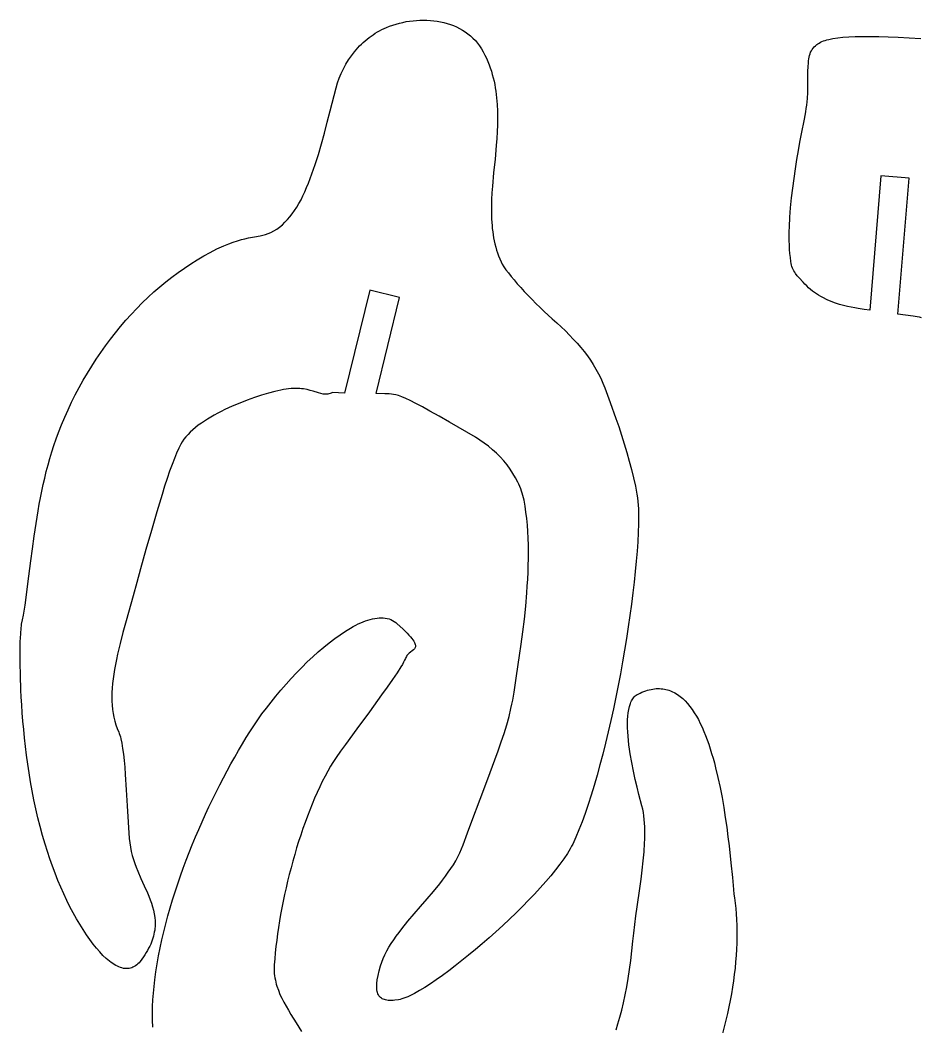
# Model space of a CAD drawing. Extents: x 0 to 754, y 0 to 287.
# Drawn here: x 0 to 95.4, y 156.2 to 263.1 of the extents above; entities that cross this region are included whole.
import ezdxf

# ---------------------------------------------------------------- set-up
doc = ezdxf.new("R2010")
doc.units = 0
doc.layers.get('0').update_dxf_attribs({"color": 1, "linetype": 'CONTINUOUS'})

msp = doc.modelspace()

# ---------------------------------------------------------------- linework, layer by layer
msp.add_lwpolyline([(33.12, 223.53), (33, 223.48), (32.88, 223.43), (32.75, 223.4), (32.63, 223.37), (32.51, 223.36), (32.39, 223.36), (32.27, 223.37), (32.15, 223.38), (31.9, 223.43), (31.64, 223.5), (31.08, 223.67), (30.76, 223.76), (30.43, 223.85), (30.06, 223.92), (29.86, 223.94), (29.66, 223.96), (29.44, 223.98), (29.22, 223.98), (28.98, 223.98), (28.74, 223.97), (28.48, 223.94), (28.21, 223.91), (27.93, 223.86), (27.64, 223.8), (27.01, 223.65), (26.33, 223.46), (25.61, 223.25), (24.85, 223), (24.08, 222.73), (23.29, 222.42), (22.5, 222.09), (21.72, 221.73), (21.34, 221.54), (20.96, 221.35), (20.59, 221.15), (20.23, 220.94), (19.88, 220.73), (19.54, 220.51), (19.22, 220.29), (18.9, 220.06), (18.6, 219.82), (18.32, 219.58), (18.05, 219.34), (17.81, 219.09), (17.58, 218.84), (17.37, 218.58), (17.19, 218.32), (17.03, 218.05), (16.82, 217.63), (16.59, 217.12), (16.36, 216.54), (16.11, 215.89), (15.86, 215.18), (15.59, 214.41), (15.33, 213.59), (15.05, 212.72), (14.49, 210.87), (13.92, 208.9), (13.35, 206.88), (12.78, 204.84), (12.38, 203.37), (11.98, 201.96), (11.24, 199.33), (10.91, 198.09), (10.6, 196.91), (10.34, 195.77), (10.22, 195.22), (10.11, 194.69), (10.01, 194.16), (9.93, 193.65), (9.86, 193.15), (9.81, 192.65), (9.77, 192.17), (9.74, 191.7), (9.73, 191.24), (9.74, 190.79), (9.76, 190.35), (9.8, 189.92), (9.86, 189.5), (9.94, 189.08), (10.04, 188.68), (10.16, 188.28), (10.3, 187.9), (10.46, 187.51), (10.52, 187.37), (10.58, 187.2), (10.64, 187.01), (10.69, 186.8), (10.79, 186.32), (10.87, 185.77), (10.95, 185.16), (11.02, 184.49), (11.09, 183.78), (11.15, 183.02), (11.25, 181.39), (11.36, 179.68), (11.46, 177.94), (11.58, 176.23), (11.63, 175.75), (11.7, 175.29), (11.79, 174.85), (11.9, 174.41), (12.03, 173.98), (12.17, 173.57), (12.32, 173.16), (12.48, 172.76), (12.82, 171.98), (13.17, 171.21), (13.5, 170.47), (13.65, 170.09), (13.8, 169.72), (13.93, 169.35), (14.05, 168.98), (14.15, 168.61), (14.23, 168.23), (14.28, 167.85), (14.31, 167.47), (14.32, 167.08), (14.31, 166.88), (14.29, 166.68), (14.27, 166.48), (14.23, 166.28), (14.19, 166.07), (14.14, 165.87), (14.08, 165.66), (14.01, 165.44), (13.93, 165.23), (13.85, 165.01), (13.75, 164.8), (13.63, 164.57), (13.51, 164.35), (13.38, 164.12), (13.24, 163.89), (13.08, 163.66), (12.91, 163.42), (12.73, 163.18), (12.61, 163.04), (12.49, 162.91), (12.37, 162.8), (12.24, 162.7), (12.11, 162.62), (11.97, 162.55), (11.84, 162.49), (11.7, 162.45), (11.55, 162.42), (11.41, 162.41), (11.26, 162.41), (11.11, 162.42), (10.95, 162.44), (10.8, 162.48), (10.64, 162.53), (10.48, 162.59), (10.32, 162.66), (10.15, 162.74), (9.99, 162.84), (9.82, 162.95), (9.65, 163.06), (9.48, 163.19), (9.14, 163.48), (8.79, 163.81), (8.44, 164.18), (8.09, 164.58), (7.73, 165.02), (7.38, 165.5), (7.03, 166.01), (6.67, 166.55), (6.32, 167.12), (5.98, 167.71), (5.63, 168.34), (5.29, 168.98), (4.96, 169.65), (4.64, 170.34), (4.32, 171.05), (4.01, 171.78), (3.71, 172.53), (3.43, 173.29), (3.15, 174.06), (2.89, 174.84), (2.64, 175.63), (2.37, 176.55), (2.12, 177.48), (1.88, 178.42), (1.67, 179.37), (1.47, 180.32), (1.28, 181.27), (1.11, 182.22), (0.96, 183.17), (0.81, 184.12), (0.69, 185.05), (0.57, 185.98), (0.47, 186.9), (0.38, 187.8), (0.3, 188.68), (0.23, 189.55), (0.17, 190.39), (0.12, 191.21), (0.08, 192), (0.03, 193.5), (0, 194.85), (0, 196.06), (0.02, 197.09), (0.06, 197.93), (0.11, 198.56), (0.13, 198.78), (0.16, 198.95), (0.26, 199.43), (0.35, 199.93), (0.52, 200.97), (0.68, 202.07), (0.83, 203.23), (1.14, 205.69), (1.31, 206.97), (1.49, 208.29), (1.69, 209.64), (1.91, 211), (2.03, 211.69), (2.17, 212.38), (2.31, 213.08), (2.46, 213.77), (2.61, 214.47), (2.78, 215.16), (2.97, 215.86), (3.16, 216.55), (3.37, 217.24), (3.59, 217.93), (3.82, 218.61), (4.07, 219.29), (4.39, 220.11), (4.73, 220.92), (5.08, 221.72), (5.46, 222.52), (5.85, 223.3), (6.26, 224.08), (6.69, 224.85), (7.13, 225.6), (7.59, 226.35), (8.06, 227.08), (8.55, 227.8), (9.06, 228.51), (9.58, 229.2), (10.11, 229.88), (10.65, 230.55), (11.21, 231.2), (11.78, 231.83), (12.37, 232.45), (12.96, 233.06), (13.57, 233.64), (14.19, 234.21), (14.82, 234.76), (15.45, 235.28), (16.1, 235.79), (16.76, 236.28), (17.43, 236.75), (18.1, 237.2), (18.79, 237.63), (19.48, 238.03), (20.17, 238.41), (20.88, 238.77), (21.59, 239.1), (22.12, 239.32), (22.6, 239.51), (23.05, 239.65), (23.47, 239.77), (23.85, 239.86), (24.21, 239.94), (24.86, 240.05), (25.46, 240.16), (25.74, 240.22), (26.03, 240.3), (26.31, 240.4), (26.6, 240.53), (26.91, 240.68), (27.22, 240.88), (27.52, 241.1), (27.81, 241.34), (28.09, 241.6), (28.36, 241.89), (28.62, 242.19), (28.87, 242.51), (29.11, 242.86), (29.34, 243.22), (29.57, 243.6), (29.79, 244), (29.99, 244.42), (30.2, 244.85), (30.39, 245.3), (30.58, 245.76), (30.77, 246.24), (30.95, 246.73), (31.13, 247.23), (31.3, 247.74), (31.63, 248.81), (31.95, 249.91), (32.27, 251.06), (32.58, 252.23), (32.89, 253.43), (33.52, 255.88), (33.67, 256.39), (33.85, 256.9), (34.06, 257.4), (34.29, 257.89), (34.55, 258.37), (34.83, 258.83), (35.14, 259.27), (35.47, 259.7), (35.83, 260.11), (36.01, 260.31), (36.2, 260.5), (36.4, 260.68), (36.6, 260.86), (36.8, 261.04), (37.01, 261.2), (37.23, 261.36), (37.45, 261.51), (37.67, 261.66), (37.9, 261.8), (38.13, 261.93), (38.37, 262.05), (38.61, 262.17), (38.85, 262.27), (39.19, 262.4), (39.53, 262.52), (39.87, 262.63), (40.23, 262.73), (40.58, 262.81), (40.94, 262.89), (41.31, 262.95), (41.67, 262.99), (42.04, 263.03), (42.41, 263.05), (42.78, 263.05), (43.14, 263.05), (43.51, 263.02), (43.87, 262.99), (44.23, 262.94), (44.59, 262.88), (44.94, 262.8), (45.29, 262.7), (45.63, 262.59), (45.96, 262.47), (46.28, 262.33), (46.6, 262.17), (46.91, 262), (47.2, 261.81), (47.49, 261.6), (47.77, 261.38), (48.03, 261.14), (48.28, 260.88), (48.51, 260.61), (48.73, 260.32), (48.94, 260.01), (49.12, 259.68), (49.3, 259.34), (49.45, 259), (49.6, 258.66), (49.74, 258.32), (49.86, 257.98), (49.98, 257.63), (50.08, 257.29), (50.17, 256.94), (50.26, 256.59), (50.33, 256.24), (50.39, 255.88), (50.45, 255.53), (50.5, 255.17), (50.54, 254.82), (50.6, 254.1), (50.63, 253.38), (50.64, 252.66), (50.63, 251.93), (50.6, 251.21), (50.55, 250.48), (50.5, 249.75), (50.37, 248.3), (50.22, 246.86), (50.1, 245.43), (50.04, 244.72), (50.01, 244.01), (49.99, 243.32), (49.98, 242.63), (50, 241.94), (50.05, 241.27), (50.08, 240.93), (50.12, 240.6), (50.17, 240.27), (50.22, 239.94), (50.29, 239.62), (50.36, 239.3), (50.44, 238.98), (50.53, 238.66), (50.64, 238.35), (50.75, 238.03), (50.87, 237.73), (51.01, 237.42), (51.14, 237.17), (51.31, 236.88), (51.53, 236.57), (51.78, 236.23), (52.07, 235.86), (52.38, 235.48), (52.72, 235.08), (53.09, 234.67), (53.47, 234.25), (53.87, 233.83), (54.29, 233.4), (54.71, 232.98), (55.14, 232.56), (55.58, 232.14), (56.01, 231.74), (56.44, 231.36), (56.92, 230.93), (57.38, 230.5), (57.83, 230.08), (58.26, 229.64), (58.67, 229.21), (59.07, 228.77), (59.45, 228.33), (59.81, 227.88), (60.16, 227.43), (60.48, 226.97), (60.79, 226.5), (61.07, 226.02), (61.34, 225.54), (61.58, 225.05), (61.81, 224.55), (62.01, 224.04), (62.58, 222.49), (63.18, 220.8), (63.49, 219.92), (63.78, 219.01), (64.07, 218.1), (64.35, 217.19), (64.61, 216.27), (64.85, 215.37), (65.06, 214.48), (65.25, 213.61), (65.33, 213.19), (65.4, 212.77), (65.46, 212.36), (65.51, 211.97), (65.55, 211.58), (65.58, 211.2), (65.59, 210.84), (65.6, 210.48), (65.58, 209.61), (65.55, 208.69), (65.5, 207.71), (65.43, 206.7), (65.34, 205.64), (65.24, 204.55), (65.12, 203.42), (64.99, 202.27), (64.84, 201.09), (64.67, 199.89), (64.49, 198.67), (64.3, 197.44), (64.1, 196.2), (63.89, 194.95), (63.66, 193.7), (63.42, 192.45), (63.17, 191.2), (62.92, 189.96), (62.65, 188.74), (62.37, 187.53), (62.09, 186.34), (61.8, 185.17), (61.5, 184.04), (61.2, 182.93), (60.89, 181.86), (60.57, 180.82), (60.25, 179.83), (59.93, 178.88), (59.6, 177.99), (59.27, 177.14), (58.94, 176.36), (58.61, 175.63), (58.49, 175.39), (58.35, 175.14), (58.2, 174.88), (58.04, 174.61), (57.67, 174.06), (57.25, 173.49), (56.79, 172.89), (56.29, 172.27), (55.75, 171.64), (55.17, 170.99), (54.57, 170.33), (53.93, 169.67), (53.27, 169), (52.6, 168.33), (51.9, 167.66), (51.19, 166.99), (50.47, 166.33), (49.75, 165.69), (49.02, 165.05), (48.29, 164.44), (47.57, 163.84), (46.85, 163.26), (46.15, 162.71), (45.46, 162.18), (44.78, 161.69), (44.13, 161.23), (43.51, 160.81), (42.91, 160.42), (42.35, 160.08), (41.82, 159.78), (41.34, 159.54), (41.11, 159.43), (40.89, 159.34), (40.69, 159.26), (40.49, 159.2), (40.31, 159.15), (40.14, 159.11), (39.74, 159.05), (39.55, 159.04), (39.37, 159.03), (39.21, 159.03), (39.05, 159.04), (38.9, 159.06), (38.76, 159.09), (38.63, 159.12), (38.52, 159.17), (38.41, 159.22), (38.31, 159.28), (38.22, 159.36), (38.13, 159.44), (38.06, 159.53), (38, 159.64), (37.95, 159.75), (37.9, 159.87), (37.87, 160), (37.84, 160.15), (37.83, 160.3), (37.82, 160.46), (37.82, 160.64), (37.83, 160.82), (37.88, 161.23), (37.96, 161.67), (38.07, 162.17), (38.22, 162.7), (38.35, 163.1), (38.51, 163.5), (38.69, 163.89), (38.89, 164.29), (39.12, 164.68), (39.36, 165.08), (39.62, 165.47), (39.9, 165.86), (40.19, 166.26), (40.49, 166.65), (41.13, 167.44), (41.79, 168.23), (42.48, 169.02), (43.17, 169.81), (43.84, 170.61), (44.5, 171.41), (44.81, 171.81), (45.12, 172.22), (45.41, 172.63), (45.69, 173.03), (45.95, 173.44), (46.2, 173.86), (46.43, 174.27), (46.63, 174.69), (46.82, 175.11), (46.98, 175.53), (47.44, 176.83), (47.9, 178.07), (48.78, 180.41), (49.6, 182.56), (50.36, 184.57), (50.71, 185.53), (51.03, 186.46), (51.33, 187.37), (51.61, 188.27), (51.85, 189.15), (52.06, 190.03), (52.16, 190.46), (52.25, 190.9), (52.32, 191.33), (52.39, 191.76), (52.66, 193.47), (52.98, 195.63), (53.15, 196.84), (53.32, 198.13), (53.48, 199.48), (53.62, 200.87), (53.74, 202.29), (53.79, 203.01), (53.83, 203.74), (53.87, 204.47), (53.89, 205.19), (53.91, 205.92), (53.91, 206.64), (53.9, 207.36), (53.88, 208.07), (53.84, 208.78), (53.8, 209.47), (53.73, 210.16), (53.65, 210.83), (53.56, 211.48), (53.44, 212.12), (53.39, 212.37), (53.33, 212.61), (53.26, 212.85), (53.19, 213.09), (53.1, 213.33), (53.01, 213.56), (52.9, 213.8), (52.79, 214.04), (52.55, 214.5), (52.27, 214.96), (51.97, 215.41), (51.64, 215.85), (51.29, 216.28), (50.92, 216.7), (50.52, 217.09), (50.1, 217.47), (49.67, 217.84), (49.22, 218.18), (48.76, 218.5), (48.28, 218.79), (45.54, 220.39), (44.43, 221.03), (43.47, 221.57), (42.66, 222.01), (41.96, 222.38), (41.38, 222.68), (40.89, 222.91), (40.48, 223.08), (40.14, 223.21), (39.85, 223.29), (39.6, 223.34), (39.37, 223.37), (39.15, 223.39), (38.68, 223.41), (37.78, 223.45), (37.75, 223.45), (40.24, 233.62), (37.1, 234.39), (34.42, 223.48), (33.12, 223.53)], close=True)
for points in [[(95.59, 231.46), (95.37, 231.52), (95.15, 231.57), (94.93, 231.61), (94.72, 231.64), (93.1, 231.87), (94.29, 246.27), (91.29, 246.52), (90.12, 232.27), (89.5, 232.36), (88.88, 232.45), (88.53, 232.51), (88.15, 232.58), (87.75, 232.66), (87.34, 232.76), (86.91, 232.88), (86.47, 233.03), (86.03, 233.19), (85.58, 233.39), (85.13, 233.61), (84.91, 233.73), (84.69, 233.87), (84.47, 234.01), (84.25, 234.16), (84.04, 234.31), (83.83, 234.48), (83.62, 234.66), (83.42, 234.85), (83.22, 235.04), (83.03, 235.25), (82.62, 235.7), (82.42, 235.93), (82.24, 236.18), (82.15, 236.31), (82.07, 236.45), (81.99, 236.59), (81.92, 236.74), (81.86, 236.9), (81.81, 237.07), (81.77, 237.24), (81.74, 237.43), (81.69, 237.85), (81.64, 238.28), (81.61, 238.73), (81.59, 239.19), (81.58, 239.66), (81.58, 240.14), (81.58, 240.63), (81.6, 241.12), (81.65, 242.13), (81.72, 243.15), (81.82, 244.19), (81.94, 245.22), (82.08, 246.25), (82.22, 247.26), (82.38, 248.25), (82.54, 249.21), (82.71, 250.12), (82.87, 250.99), (83.18, 252.53), (83.26, 252.93), (83.33, 253.31), (83.38, 253.68), (83.43, 254.04), (83.49, 254.73), (83.53, 255.38), (83.55, 256), (83.56, 256.58), (83.56, 257.63), (83.57, 258.1), (83.6, 258.53), (83.62, 258.74), (83.65, 258.94), (83.68, 259.13), (83.73, 259.31), (83.78, 259.48), (83.84, 259.64), (83.92, 259.8), (84, 259.94), (84.1, 260.08), (84.21, 260.22), (84.34, 260.34), (84.48, 260.46), (84.6, 260.54), (84.73, 260.62), (84.88, 260.7), (85.03, 260.77), (85.19, 260.84), (85.37, 260.9), (85.56, 260.96), (85.76, 261.01), (86.21, 261.11), (86.71, 261.18), (87.27, 261.25), (87.89, 261.29), (88.58, 261.32), (89.34, 261.33), (90.17, 261.33), (91.08, 261.31), (92.07, 261.28), (93.14, 261.23), (94.3, 261.17), (95.54, 261.09)], [(14.06, 156.21), (14.03, 156.94), (14.03, 157.67), (14.05, 158.39), (14.08, 159.11), (14.13, 159.82), (14.2, 160.53), (14.28, 161.23), (14.4, 162.07), (14.54, 162.92), (14.69, 163.77), (14.86, 164.62), (15.04, 165.47), (15.24, 166.32), (15.45, 167.17), (15.68, 168.02), (15.92, 168.87), (16.17, 169.72), (16.44, 170.56), (16.71, 171.41), (17, 172.25), (17.3, 173.08), (17.61, 173.91), (17.93, 174.74), (18.26, 175.56), (18.6, 176.38), (18.95, 177.19), (19.3, 177.99), (19.66, 178.79), (20.03, 179.58), (20.41, 180.36), (20.79, 181.13), (21.17, 181.9), (21.57, 182.65), (21.96, 183.39), (22.36, 184.13), (22.77, 184.85), (23.17, 185.56), (23.58, 186.26), (23.99, 186.95), (24.37, 187.55), (24.77, 188.17), (25.2, 188.8), (25.65, 189.43), (26.13, 190.06), (26.62, 190.7), (27.13, 191.33), (27.66, 191.96), (28.2, 192.58), (28.75, 193.2), (29.31, 193.8), (29.88, 194.38), (30.46, 194.95), (31.04, 195.5), (31.62, 196.02), (32.2, 196.52), (32.78, 196.99), (33.36, 197.43), (33.93, 197.84), (34.5, 198.22), (35.05, 198.55), (35.32, 198.71), (35.6, 198.85), (35.86, 198.98), (36.13, 199.1), (36.39, 199.21), (36.64, 199.31), (36.89, 199.39), (37.14, 199.47), (37.38, 199.53), (37.62, 199.57), (37.85, 199.61), (38.08, 199.63), (38.3, 199.64), (38.52, 199.63), (38.73, 199.61), (38.93, 199.57), (39.13, 199.52), (39.32, 199.45), (39.5, 199.36), (39.67, 199.26), (39.84, 199.15), (40, 199.01), (40.58, 198.47), (41.04, 198.01), (41.23, 197.81), (41.39, 197.62), (41.53, 197.45), (41.65, 197.3), (41.74, 197.16), (41.82, 197.03), (41.87, 196.91), (41.91, 196.81), (41.93, 196.72), (41.93, 196.63), (41.92, 196.55), (41.9, 196.48), (41.87, 196.41), (41.82, 196.35), (41.71, 196.23), (41.57, 196.12), (41.42, 196), (41.26, 195.87), (41.1, 195.72), (41.03, 195.63), (40.97, 195.53), (40.91, 195.43), (40.86, 195.31), (40.78, 195.14), (40.67, 194.93), (40.54, 194.69), (40.38, 194.42), (39.98, 193.8), (39.49, 193.08), (38.94, 192.29), (38.34, 191.45), (37.04, 189.66), (35.72, 187.86), (34.51, 186.2), (33.98, 185.47), (33.53, 184.83), (33.17, 184.29), (32.92, 183.89), (32.63, 183.37), (32.34, 182.83), (32.05, 182.27), (31.77, 181.69), (31.5, 181.1), (31.23, 180.49), (30.97, 179.87), (30.72, 179.24), (30.47, 178.59), (30.22, 177.93), (29.99, 177.27), (29.76, 176.59), (29.54, 175.91), (29.32, 175.22), (29.12, 174.52), (28.92, 173.82), (28.73, 173.12), (28.54, 172.41), (28.37, 171.7), (28.2, 170.99), (28.05, 170.28), (27.9, 169.58), (27.76, 168.87), (27.63, 168.17), (27.51, 167.48), (27.4, 166.79), (27.3, 166.1), (27.21, 165.43), (27.13, 164.76), (27.06, 164.1), (27, 163.46), (26.95, 162.82), (26.94, 162.58), (26.94, 162.34), (26.95, 162.11), (26.96, 161.88), (26.99, 161.65), (27.02, 161.42), (27.07, 161.2), (27.12, 160.97), (27.17, 160.76), (27.24, 160.54), (27.39, 160.11), (27.56, 159.68), (27.76, 159.26), (27.97, 158.84), (28.21, 158.42), (28.46, 157.99), (28.72, 157.56), (29.27, 156.67), (29.84, 155.75)], [(63.2, 155.91), (63.4, 156.56), (63.61, 157.26), (63.8, 158), (63.99, 158.79), (64.17, 159.62), (64.34, 160.48), (64.5, 161.38), (64.64, 162.32), (64.77, 163.29), (64.89, 164.29), (64.99, 165.33), (65.08, 166.18), (65.18, 167.08), (65.3, 168.01), (65.44, 168.96), (65.72, 170.91), (65.85, 171.89), (65.97, 172.87), (66.08, 173.84), (66.17, 174.79), (66.23, 175.71), (66.25, 176.16), (66.26, 176.59), (66.26, 177.02), (66.25, 177.44), (66.23, 177.85), (66.2, 178.24), (66.16, 178.62), (66.1, 178.98), (66.03, 179.33), (65.95, 179.67), (65.62, 180.9), (65.43, 181.65), (65.24, 182.48), (65.04, 183.37), (64.86, 184.29), (64.7, 185.22), (64.63, 185.69), (64.57, 186.16), (64.52, 186.63), (64.47, 187.08), (64.44, 187.53), (64.42, 187.97), (64.42, 188.39), (64.42, 188.8), (64.45, 189.19), (64.49, 189.56), (64.55, 189.91), (64.63, 190.24), (64.72, 190.54), (64.78, 190.67), (64.84, 190.81), (64.91, 190.93), (64.98, 191.04), (65.06, 191.15), (65.14, 191.25), (65.24, 191.34), (65.33, 191.42), (65.44, 191.49), (65.54, 191.55), (65.75, 191.65), (65.95, 191.74), (66.15, 191.82), (66.35, 191.89), (66.54, 191.95), (66.73, 192), (66.92, 192.04), (67.11, 192.08), (67.29, 192.1), (67.47, 192.12), (67.65, 192.12), (67.82, 192.12), (67.99, 192.11), (68.16, 192.09), (68.33, 192.07), (68.49, 192.04), (68.65, 191.99), (68.81, 191.95), (68.97, 191.89), (69.12, 191.83), (69.43, 191.68), (69.72, 191.5), (70, 191.3), (70.27, 191.07), (70.53, 190.81), (70.79, 190.54), (71.03, 190.23), (71.27, 189.91), (71.5, 189.57), (71.72, 189.21), (71.93, 188.83), (72.13, 188.43), (72.33, 188.02), (72.51, 187.59), (72.69, 187.14), (72.87, 186.69), (73.03, 186.22), (73.19, 185.74), (73.34, 185.25), (73.49, 184.75), (73.63, 184.24), (73.76, 183.73), (74.01, 182.69), (74.24, 181.63), (74.44, 180.56), (74.62, 179.5), (74.79, 178.44), (74.94, 177.41), (75.07, 176.4), (75.19, 175.43), (75.38, 173.63), (75.54, 172.07), (75.66, 170.81), (75.71, 170.33), (75.76, 169.94), (75.84, 169.37), (75.9, 168.8), (75.95, 168.21), (75.99, 167.61), (76.01, 167), (76.02, 166.37), (76.02, 165.74), (76, 165.1), (75.98, 164.46), (75.94, 163.8), (75.88, 163.14), (75.82, 162.47), (75.74, 161.79), (75.65, 161.11), (75.55, 160.43), (75.43, 159.74), (75.3, 159.04), (75.16, 158.35), (75.01, 157.65), (74.85, 156.95), (74.67, 156.25), (74.48, 155.54)]]:
    msp.add_lwpolyline(points)

doc.saveas('drawing.dxf')
